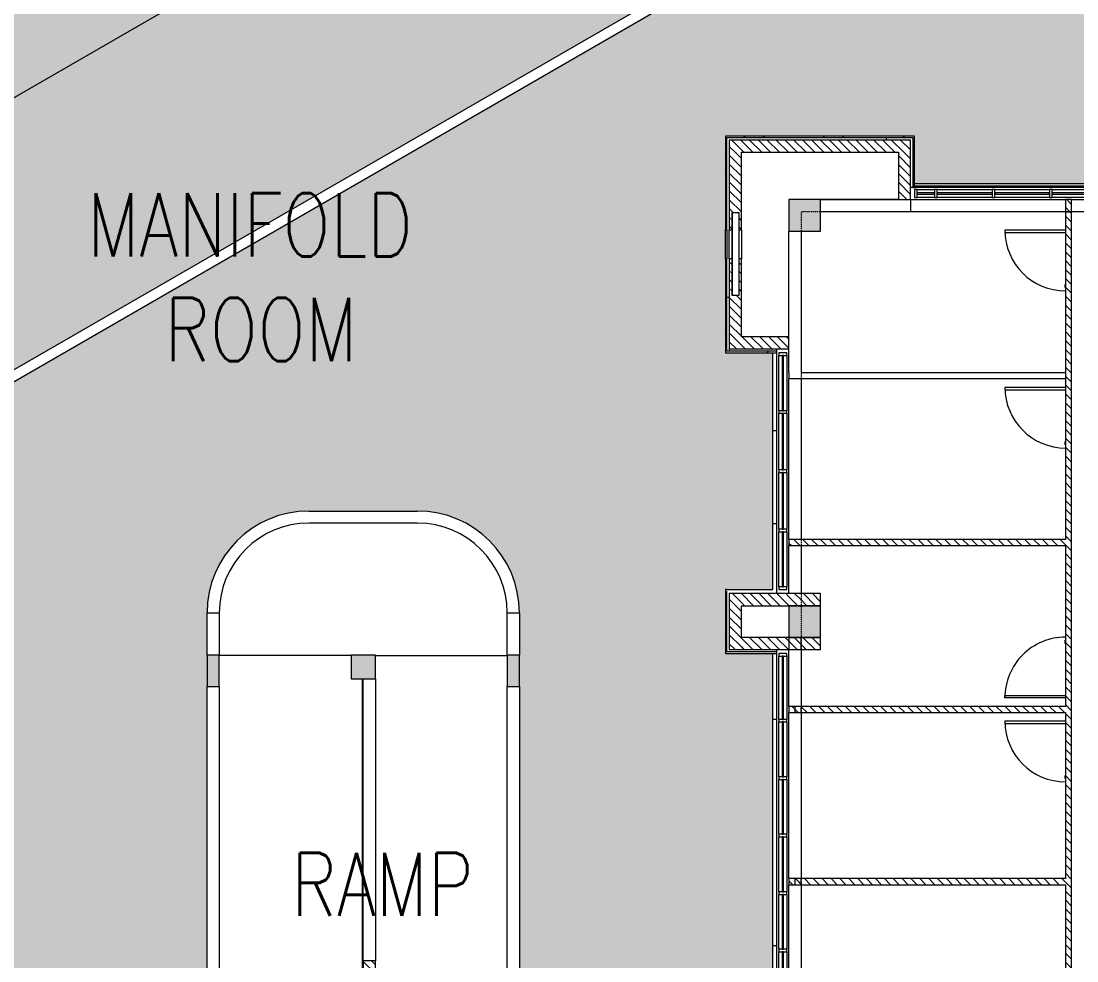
# Model space of a CAD drawing. Header units: millimetres. Extents: x -106145 to 154907, y -84585 to 152038.
# Drawn here: x 10833 to 30849, y 75300 to 93120 of the extents above; entities that cross this region are included whole.
import ezdxf

# ---------------------------------------------------------------- set-up
doc = ezdxf.new("R2010")
doc.units = ezdxf.units.MM
doc.linetypes.add('Cut Out Line _2_', pattern=[2, 1, -1])
for name, color, linetype, lineweight in [('A-ANNO-DIMS', 211, 'Continuous', 9), ('A-ANNO-DIMS-300', 211, 'Continuous', 9), ('A-DETL', 90, 'Continuous', 5), ('A-DETL-MBND', 5, 'Continuous', 5), ('A-DOOR', 31, 'Continuous', 5), ('A-FLOR', 192, 'Continuous', 5), ('A-FLOR-LEVL', 51, 'Continuous', 5), ('A-FLOR-PATT', 8, 'Continuous', 5), ('A-GLAZ', 151, 'Continuous', 5), ('A-GLAZ-CURT', 52, 'Continuous', 5), ('A-GLAZ-CWMG', 51, 'Continuous', 5), ('A-WALL', 113, 'Continuous', 5), ('A-WALL-PATT', 111, 'Continuous', 5), ('G-ANNO-TEXT', 231, 'Continuous', 9), ('S-COLS', 52, 'Continuous', 5)]:
    doc.layers.add(name, color=color, linetype=linetype, lineweight=lineweight)
doc.styles.add('RomanS', font='romans__.ttf', dxfattribs={"width": 0.8, "height": 1200})
doc.styles.add('RomanS_B', font='', dxfattribs={"width": 0.8, "height": 1200})
doc.styles.get('RomanS_B').set_extended_font_data('RomanS', bold=True)
doc.dimstyles.new('Diagonal_-_4_mm_RomanS', dxfattribs={"dimscale": 304.8, "dimtxt": 1219.023462, "dimasz": 1.476378, "dimexe": 0.984252, "dimexo": 0.0625, "dimgap": 0.19685, "dimtad": 1, "dimdec": 0, "dimzin": 0, "dimdsep": 46, "dimtxsty": 'RomanS', "dimblk1": 'OBLIQUE', "dimblk2": 'OBLIQUE', "dimsah": 1, "dimcen": 0.09, "dimdle": 2.362205, "dimazin": 0, "dimtfac": 1, "dimtdec": 4, "dimtix": 1, "dimtmove": 0, "dimatfit": 3, "dimfxl": 2.362205, "dimfxlon": 1, "dimtvp": 1, "dimtolj": 1, "dimtzin": 0, "dimarcsym": 2})
pattern_1 = [(315, (0, 0), (84.18955, 84.18955), [])]
pattern_2 = [(45, (0, 0), (-754.342, 754.342), []), (45, (0, 1143), (-754.342, 754.342), [])]

# ---------------------------------------------------------------- blocks, each defined once
blk = doc.blocks.new('M_Concrete-Rectangular-Column - 450 x 460-3803969-Site Plan')
at = {"layer": 'S-COLS'}
blk.add_hatch(color=256, dxfattribs=at).paths.add_polyline_path([(-225, 230), (-225, -230), (225, -230), (225, 230)], flags=0)
at = {"layer": 'S-COLS', "color": 253}
for p, q in [((225, 230), (-225, 230)), ((-225, 230), (-225, -230)), ((225, -230), (225, 230)), ((-225, -230), (225, -230))]:
    blk.add_line(p, q, dxfattribs=at)
blk = doc.blocks.new('M_Concrete-Rectangular-Column - 230 x 600-3803971-Site Plan')
at = {"layer": 'S-COLS'}
blk.add_hatch(color=256, dxfattribs=at).paths.add_polyline_path([(-115, -300), (115, -300), (115, 300), (-115, 300)], flags=0)
at = {"layer": 'S-COLS', "color": 253}
for p, q in [((115, 300), (-115, 300)), ((-115, 300), (-115, -300)), ((115, -300), (115, 300)), ((-115, -300), (115, -300))]:
    blk.add_line(p, q, dxfattribs=at)
blk = doc.blocks.new('M_Door-Passage-Small Slit Vision Panel_Type B - 1_25_Type B-13938695-Site Plan')
at = {"layer": 'A-DOOR', "color": 121, "lineweight": 9}
for p, q in [((575, 1213.85), (530, 1213.85)), ((530, 1213.85), (530, 63.85)), ((575, 63.85), (575, 1213.85))]:
    blk.add_line(p, q, dxfattribs=at)
at = {"layer": 'A-DOOR', "color": 41}
for p, q in [((-514.125, 71.85), (-514.125, 63.85)), ((-514.125, 71.85), (-454.125, 71.85)), ((-454.125, 63.85), (-454.125, 71.85))]:
    blk.add_line(p, q, dxfattribs=at)
blk.add_arc((575, 63.85), 1150, 90, 180, dxfattribs=at)
blk = doc.blocks.new('M_Door-Passage-Small Slit Vision Panel_Type B - 1_25_Type B-13938696-Site Plan')
at = {"layer": 'A-DOOR', "color": 41}
for p, q in [((-514.125, -63.85), (-514.125, -71.85)), ((-454.125, -71.85), (-514.125, -71.85)), ((-454.125, -71.85), (-454.125, -63.85))]:
    blk.add_line(p, q, dxfattribs=at)
at = {"layer": 'A-DOOR', "color": 121, "lineweight": 9}
for p, q in [((530, -1213.85), (530, -63.85)), ((575, -63.85), (575, -1213.85)), ((575, -1213.85), (530, -1213.85))]:
    blk.add_line(p, q, dxfattribs=at)
at = {"layer": 'A-DOOR', "color": 41}
blk.add_arc((575, -63.85), 1150, 180, 270, dxfattribs=at)
blk = doc.blocks.new('Rectangular Mullion - 50 x 150mm-10192813-Site Plan')
at = {"layer": 'A-GLAZ-CWMG', "color": 53, "lineweight": 18}
for p, q in [((0, 75), (-50, 75)), ((-50, 75), (-50, -75)), ((0, -75), (0, 75)), ((-50, -75), (0, -75))]:
    blk.add_line(p, q, dxfattribs=at)
blk = doc.blocks.new('Louver_window_family_object_4856 - Louver_window_550 _ 9925-11737570-Site Plan')
at = {"layer": 'A-GLAZ'}
for p, q in [((-605, -60), (-605, 63)), ((-605, 63), (970, 63)), ((970, 63), (970, -60)), ((-605, -63), (-605, -60)), ((-605, -60), (970, -60)), ((970, -63), (-605, -63)), ((970, -60), (970, -63))]:
    blk.add_line(p, q, dxfattribs=at)
blk = doc.blocks.new('System Panel - Glazed-11487320-Site Plan')
at = {"layer": 'A-GLAZ-CURT', "color": 133, "lineweight": 9}
for p, q in [((166, 13), (-166, 13)), ((-166, 13), (-166, -13)), ((166, -13), (166, 13)), ((-166, -13), (166, -13))]:
    blk.add_line(p, q, dxfattribs=at)
blk = doc.blocks.new('System Panel - Glazed-10195712-Site Plan')
at = {"layer": 'A-GLAZ-CURT', "color": 133, "lineweight": 9}
for p, q in [((520, 12.5), (-520, 12.5)), ((-520, 12.5), (-520, -12.5)), ((520, -12.5), (520, 12.5)), ((-520, -12.5), (520, -12.5))]:
    blk.add_line(p, q, dxfattribs=at)
blk = doc.blocks.new('Rectangular Mullion - 50 x 150mm-11479001-Site Plan')
at = {"layer": 'A-GLAZ-CWMG', "color": 253}
for p, q in [((27819, 89925), (28151, 89925)), ((28151, 89775), (27819, 89775))]:
    blk.add_line(p, q, dxfattribs=at)
blk = doc.blocks.new('Rectangular Mullion - 50 x 150mm-10195707-Site Plan')
at = {"layer": 'A-GLAZ-CWMG', "color": 253}
for p, q in [((25199, 55940), (25199, 56980)), ((25349, 56980), (25349, 55940))]:
    blk.add_line(p, q, dxfattribs=at)
blk = doc.blocks.new('Rectangular Mullion - 50 x 150mm-V53-Site Plan')
at = {"layer": 'A-GLAZ-CWMG', "color": 53, "lineweight": 18}
for p, q in [((-25, 75), (25, 75)), ((-25, -75), (-25, 75)), ((25, 75), (25, -75)), ((25, -75), (-25, -75))]:
    blk.add_line(p, q, dxfattribs=at)
blk = doc.blocks.new('System Panel - Glazed-11688840-Site Plan')
at = {"layer": 'A-GLAZ-CURT', "color": 133, "lineweight": 9}
for p, q in [((600, 13), (-600, 13)), ((-600, 13), (-600, -13)), ((600, -13), (600, 13)), ((-600, -13), (600, -13))]:
    blk.add_line(p, q, dxfattribs=at)
blk = doc.blocks.new('Rectangular Mullion - 50 x 150mm-V83-Site Plan')
at = {"layer": 'A-GLAZ-CWMG', "color": 253}
for p, q in [((25199, 79880), (25199, 81080)), ((25349, 81080), (25349, 79880))]:
    blk.add_line(p, q, dxfattribs=at)
blk = doc.blocks.new('System Panel - Glazed-11688913-Site Plan')
at = {"layer": 'A-GLAZ-CURT', "color": 133, "lineweight": 9}
for p, q in [((524, 13), (-524, 13)), ((-524, 13), (-524, -13)), ((524, -13), (524, 13)), ((-524, -13), (524, -13))]:
    blk.add_line(p, q, dxfattribs=at)
blk = doc.blocks.new('System Panel - Glazed-11688914-Site Plan')
at = {"layer": 'A-GLAZ-CURT', "color": 133, "lineweight": 9}
for p, q in [((536, 13), (-536, 13)), ((-536, 13), (-536, -13)), ((536, -13), (536, 13)), ((-536, -13), (536, -13))]:
    blk.add_line(p, q, dxfattribs=at)
blk = doc.blocks.new('Rectangular Mullion - 50 x 150mm-V52-Site Plan')
at = {"layer": 'A-GLAZ-CWMG', "color": 53, "lineweight": 18}
for p, q in [((-50, 75), (0, 75)), ((-50, -75), (-50, 75)), ((0, 75), (0, -75)), ((0, -75), (-50, -75))]:
    blk.add_line(p, q, dxfattribs=at)
blk = doc.blocks.new('Rectangular Mullion - 50 x 150mm-11688882-Site Plan')
at = {"layer": 'A-GLAZ-CWMG', "color": 253}
for p, q in [((25199, 85733), (25199, 86780)), ((25349, 86780), (25349, 85733))]:
    blk.add_line(p, q, dxfattribs=at)
blk = doc.blocks.new('Rectangular Mullion - 50 x 150mm-11688885-Site Plan')
at = {"layer": 'A-GLAZ-CWMG', "color": 253}
for p, q in [((25199, 84610), (25199, 85683)), ((25349, 85683), (25349, 84610))]:
    blk.add_line(p, q, dxfattribs=at)
blk = doc.blocks.new('MM-HOSPITAL A _ B BLOCK-2022_11_05_CENTRAL_rvt-1-Site Plan')
at = {"layer": 'A-WALL-PATT'}
h = blk.add_hatch(dxfattribs=at)
h.set_pattern_fill('FP_20', color=41, style=0, pattern_type=2)
h.set_pattern_definition(pattern_2)
h.paths.add_polyline_path([(27769, 90910), (27769, 90940), (24184, 90940), (24184, 90910), (27739, 90910)], flags=0)
h = blk.add_hatch(dxfattribs=at)
h.set_pattern_fill('FP_20', color=41, style=0, pattern_type=2)
h.set_pattern_definition(pattern_2)
h.paths.add_polyline_path([(24214, 86830), (24214, 88610), (24184, 88610), (24184, 86830)], flags=0)
h.paths.add_polyline_path([(24184, 89160), (24214, 89160), (24214, 90910), (24184, 90910), (24184, 89346)], flags=0)
h = blk.add_hatch(dxfattribs=at)
h.set_pattern_fill('FP_20', color=41, style=0, pattern_type=2)
h.set_pattern_definition(pattern_2)
h.paths.add_polyline_path([(27769, 89965), (27769, 90910), (27739, 90910), (27739, 89965)], flags=0)
h = blk.add_hatch(dxfattribs=at)
h.set_pattern_fill('FP_19', color=90, style=0, pattern_type=2)
h.set_pattern_definition(pattern_1)
h.paths.add_polyline_path([(27464, 90635), (27694, 90635), (27694, 90865), (24259, 90865), (24259, 90635), (26062, 90635)], flags=0)
h = blk.add_hatch(dxfattribs=at)
h.set_pattern_fill('FP_19', color=90, style=0, pattern_type=2)
h.set_pattern_definition(pattern_1)
h.paths.add_polyline_path([(24489, 87135), (24487, 88610), (24437, 88610), (24437, 87915), (24311, 87915), (24311, 88610), (24259, 88610), (24259, 87135)], flags=0)
h.paths.add_polyline_path([(24290, 89160), (24311, 89160), (24314, 89490), (24437, 89490), (24437, 89160), (24489, 89160), (24489, 90635), (24259, 90635), (24259, 89160)], flags=0)
h = blk.add_hatch(dxfattribs=at)
h.set_pattern_fill('FP_19', color=90, style=0, pattern_type=2)
h.set_pattern_definition(pattern_1)
h.paths.add_polyline_path([(27694, 89735), (27694, 90635), (27464, 90635), (27464, 89735)], flags=0)
h = blk.add_hatch(dxfattribs=at)
h.set_pattern_fill('FP_19', color=90, style=0, pattern_type=2)
h.set_pattern_definition(pattern_1)
h.paths.add_polyline_path([(30749, 89505), (30749, 89735), (30634, 89735), (30634, 89505)], flags=0)
h = blk.add_hatch(dxfattribs=at)
h.set_pattern_fill('FP_19', color=90, style=0, pattern_type=2)
h.set_pattern_definition(pattern_1)
h.paths.add_polyline_path([(30634, 76745), (30749, 76745), (30749, 89505), (30634, 89505), (30634, 76860)], flags=0)
h = blk.add_hatch(dxfattribs=at)
h.set_pattern_fill('FP_19', color=90, style=0, pattern_type=2)
h.set_pattern_definition(pattern_1)
h.paths.add_polyline_path([(25012, 86905), (25389, 86905), (25389, 87135), (24259, 87135), (24259, 86905)], flags=0)
h = blk.add_hatch(dxfattribs=at)
h.set_pattern_fill('FP_20', color=41, style=0, pattern_type=2)
h.set_pattern_definition(pattern_2)
h.paths.add_polyline_path([(24214, 86830), (25159, 86830), (25159, 86860), (24214, 86860)], flags=0)
h = blk.add_hatch(dxfattribs=at)
h.set_pattern_fill('FP_19', color=90, style=0, pattern_type=2)
h.set_pattern_definition(pattern_1)
h.paths.add_polyline_path([(25389, 83175), (25619, 83175), (25619, 83290), (25389, 83290)], flags=0)
h = blk.add_hatch(dxfattribs=at)
h.set_pattern_fill('FP_19', color=90, style=0, pattern_type=2)
h.set_pattern_definition(pattern_1)
h.paths.add_polyline_path([(30634, 83175), (30634, 83290), (25619, 83290), (25619, 83175), (28162, 83175)], flags=0)
h = blk.add_hatch(dxfattribs=at)
h.set_pattern_fill('FP_20', color=41, style=0, pattern_type=2)
h.set_pattern_definition(pattern_2)
h.paths.add_polyline_path([(24184, 81130), (24214, 81130), (24214, 82340), (24184, 82340), (24184, 81970)], flags=0)
h = blk.add_hatch(dxfattribs=at)
h.set_pattern_fill('FP_19', color=90, style=0, pattern_type=2)
h.set_pattern_definition(pattern_1)
h.paths.add_polyline_path([(24259, 81205), (24489, 81205), (24489, 82265), (24259, 82265), (24259, 81970)], flags=0)
h = blk.add_hatch(dxfattribs=at)
h.set_pattern_fill('FP_19', color=90, style=0, pattern_type=2)
h.set_pattern_definition(pattern_1)
h.paths.add_polyline_path([(24489, 82035), (25389, 82035), (25389, 82265), (24489, 82265)], flags=0)
h = blk.add_hatch(dxfattribs=at)
h.set_pattern_fill('FP_19', color=90, style=0, pattern_type=2)
h.set_pattern_definition(pattern_1)
h.paths.add_polyline_path([(25389, 82035), (25619, 82035), (25619, 82265), (25389, 82265)], flags=0)
h = blk.add_hatch(dxfattribs=at)
h.set_pattern_fill('FP_19', color=90, style=0, pattern_type=2)
h.set_pattern_definition(pattern_1)
h.paths.add_polyline_path([(25619, 82035), (25989, 82035), (25989, 82265), (25619, 82265)], flags=0)
h = blk.add_hatch(dxfattribs=at)
h.set_pattern_fill('FP_19', color=90, style=0, pattern_type=2)
h.set_pattern_definition(pattern_1)
h.paths.add_polyline_path([(25619, 81205), (25619, 81435), (24489, 81435), (24489, 81205)], flags=0)
h = blk.add_hatch(dxfattribs=at)
h.set_pattern_fill('FP_19', color=90, style=0, pattern_type=2)
h.set_pattern_definition(pattern_1)
h.paths.add_polyline_path([(25389, 81205), (25619, 81205), (25619, 81435), (25389, 81435)], flags=0)
h = blk.add_hatch(dxfattribs=at)
h.set_pattern_fill('FP_19', color=90, style=0, pattern_type=2)
h.set_pattern_definition(pattern_1)
h.paths.add_polyline_path([(25619, 81205), (25989, 81205), (25989, 81435), (25619, 81435), (25619, 81205)], flags=0)
h = blk.add_hatch(dxfattribs=at)
h.set_pattern_fill('FP_19', color=90, style=0, pattern_type=2)
h.set_pattern_definition(pattern_1)
h.paths.add_polyline_path([(25389, 80010), (25619, 80010), (25619, 80125), (25389, 80125)], flags=0)
h = blk.add_hatch(dxfattribs=at)
h.set_pattern_fill('FP_19', color=90, style=0, pattern_type=2)
h.set_pattern_definition(pattern_1)
h.paths.add_polyline_path([(30263, 80010), (30634, 80010), (30634, 80125), (25504, 80125), (25504, 80010), (28162, 80010)], flags=0)
h = blk.add_hatch(dxfattribs=at)
h.set_pattern_fill('FP_19', color=90, style=0, pattern_type=2)
h.set_pattern_definition(pattern_1)
h.paths.add_polyline_path([(25389, 76745), (25619, 76745), (25619, 76860), (25389, 76860)], flags=0)
h = blk.add_hatch(dxfattribs=at)
h.set_pattern_fill('FP_19', color=90, style=0, pattern_type=2)
h.set_pattern_definition(pattern_1)
h.paths.add_polyline_path([(25504, 76745), (30634, 76745), (30634, 76860), (25504, 76860)], flags=0)
h = blk.add_hatch(dxfattribs=at)
h.set_pattern_fill('FP_19', color=90, style=0, pattern_type=2)
h.set_pattern_definition(pattern_1)
h.paths.add_polyline_path([(30634, 73695), (30749, 73695), (30749, 76745), (30634, 76745), (30634, 74595)], flags=0)
h = blk.add_hatch(dxfattribs=at)
h.set_pattern_fill('FP_19', color=90, style=0, pattern_type=2)
h.set_pattern_definition(pattern_1)
h.paths.add_polyline_path([(17319, 59757), (17549, 59757), (17549, 75300), (17319, 75300), (17319, 63531)], flags=0)
at = {"layer": 'S-COLS'}
for points in [[(25619, 89135), (25619, 89505), (25989, 89505), (25989, 89735), (25389, 89735), (25389, 89135)], [(25619, 89135), (25989, 89135), (25989, 89505), (25619, 89505), (25619, 89346)], [(25389, 81435), (25619, 81435), (25619, 82035), (25389, 82035), (25389, 81970)], [(25989, 81435), (25989, 82035), (25619, 82035), (25619, 81435)]]:
    blk.add_hatch(color=256, dxfattribs=at).paths.add_polyline_path(points, flags=0)
at = {"layer": 'A-DETL-MBND', "color": 253}
for p, q in [((27239, 90865), (27239, 90910)), ((24214, 87885), (24259, 87885)), ((24259, 86905), (24259, 86860)), ((25084, 85355), (25159, 85355)), ((25159, 83585), (25084, 83585)), ((25084, 79885), (25159, 79885)), ((25159, 75585), (25084, 75585))]:
    blk.add_line(p, q, dxfattribs=at)
at = {"layer": 'A-FLOR', "color": 253}
for p, q in [((27739, 89965), (27694, 89965)), ((32944, 89965), (27769, 89965)), ((27464, 89735), (25989, 89735))]:
    blk.add_line(p, q, dxfattribs=at)
at = {"layer": 'A-FLOR-LEVL', "color": 253}
for p, q in [((17089, 81090), (14589, 81090)), ((17549, 81090), (20049, 81090)), ((17304, 73960), (17304, 80650))]:
    blk.add_line(p, q, dxfattribs=at)
at = {"layer": 'A-WALL', "color": 53, "lineweight": 18}
for p, q in [((27769, 90940), (24184, 90940)), ((24184, 90940), (24184, 90910)), ((24184, 90910), (24184, 89160)), ((24214, 90910), (27739, 90910)), ((24214, 89160), (24214, 90910)), ((27739, 90910), (27739, 89965)), ((27769, 90910), (27769, 90940)), ((27769, 89965), (27769, 90910)), ((27694, 90865), (24259, 90865)), ((24259, 90865), (24259, 90635)), ((27694, 90635), (27694, 90865)), ((24259, 90635), (24259, 89160)), ((24489, 89160), (24489, 90635)), ((24489, 90635), (27464, 90635)), ((27464, 90635), (27464, 89735)), ((27694, 89735), (27694, 90635)), ((27739, 89965), (27769, 89965)), ((27464, 89735), (27694, 89735)), ((30749, 89735), (30634, 89735)), ((30634, 89735), (30634, 89505)), ((30749, 89505), (30749, 89735)), ((24184, 89160), (24214, 89160)), ((24259, 89160), (24311, 89160)), ((24437, 89160), (24489, 89160)), ((24184, 88610), (24184, 86830)), ((24214, 88610), (24184, 88610)), ((24214, 86860), (24214, 88610)), ((24311, 88610), (24259, 88610)), ((24259, 88610), (24259, 87135)), ((24489, 88610), (24437, 88610)), ((24489, 87135), (24489, 88610)), ((24259, 87135), (24259, 86905)), ((25389, 87135), (24489, 87135)), ((25389, 86905), (25389, 87135)), ((24259, 86905), (25389, 86905)), ((24184, 86830), (24214, 86830)), ((25159, 86860), (24214, 86860)), ((24214, 86830), (25159, 86830)), ((25159, 86830), (25159, 86860)), ((25619, 83290), (25389, 83290)), ((25389, 83290), (25389, 83175)), ((25389, 83175), (25619, 83175)), ((24184, 82340), (24184, 81130)), ((24214, 82340), (24184, 82340)), ((24214, 81160), (24214, 82310)), ((24259, 82265), (24259, 81205)), ((24489, 82265), (24259, 82265)), ((25389, 82265), (24489, 82265)), ((25619, 82265), (25389, 82265)), ((24489, 82035), (25389, 82035)), ((24489, 81435), (24489, 82035)), ((25389, 82035), (25619, 82035)), ((25619, 81435), (24489, 81435)), ((25619, 81435), (25389, 81435)), ((25389, 81435), (25389, 81205)), ((24184, 81130), (24214, 81130)), ((25159, 81160), (24214, 81160)), ((24214, 81130), (25159, 81130)), ((24259, 81205), (24489, 81205)), ((24489, 81205), (25619, 81205)), ((25159, 81130), (25159, 81160)), ((25389, 81205), (25619, 81205)), ((25619, 80125), (25389, 80125)), ((25389, 80125), (25389, 80010)), ((25619, 80125), (25504, 80125)), ((25504, 80125), (25504, 80010)), ((25389, 80010), (25619, 80010)), ((25504, 80010), (25619, 80010)), ((25619, 76860), (25389, 76860)), ((25389, 76860), (25389, 76745)), ((25619, 76860), (25504, 76860)), ((25504, 76860), (25504, 76745)), ((25389, 76745), (25619, 76745)), ((25504, 76745), (25619, 76745)), ((17319, 75300), (17319, 59757)), ((17549, 75300), (17319, 75300)), ((17549, 59757), (17549, 75300))]:
    blk.add_line(p, q, dxfattribs=at)
at = {"layer": 'A-WALL', "color": 253}
for p, q in [((27769, 89999), (32944, 89999)), ((32944, 89969), (27769, 89969)), ((25989, 89735), (27464, 89735)), ((27694, 89735), (27694, 89505)), ((27694, 89735), (30634, 89735)), ((30749, 89735), (33019, 89735)), ((24184, 88610), (24184, 89160)), ((24214, 89160), (24214, 88610)), ((24259, 88610), (24259, 89160)), ((24489, 89160), (24489, 88610)), ((25389, 87135), (25389, 89135)), ((25389, 89135), (25619, 89135)), ((25159, 86860), (25159, 86905)), ((25389, 86455), (25389, 86905)), ((25159, 82265), (25159, 86830)), ((25389, 86455), (25389, 86340)), ((25619, 86340), (25389, 86340)), ((25389, 83290), (25389, 86340)), ((16289, 83830), (18349, 83830)), ((18349, 83600), (16289, 83600)), ((25389, 82265), (25389, 83175)), ((14359, 81900), (14589, 81900)), ((14359, 81100), (14359, 81900)), ((14589, 81900), (14589, 81100)), ((20049, 81900), (20279, 81900)), ((20049, 81100), (20049, 81900)), ((20279, 81900), (20279, 81100)), ((25159, 81160), (25159, 81205)), ((25159, 72040), (25159, 81130)), ((25389, 80125), (25389, 81205)), ((14359, 74035), (14359, 80500)), ((14589, 80500), (14589, 74035)), ((17319, 75300), (17319, 80650)), ((17549, 80650), (17549, 75300)), ((20049, 74931), (20049, 80500)), ((20279, 80500), (20279, 74931)), ((25389, 76860), (25389, 80010)), ((25389, 74035), (25389, 76745))]:
    blk.add_line(p, q, dxfattribs=at)
at = {"layer": 'A-WALL', "color": 41}
for p, q in [((27694, 89505), (25989, 89505)), ((30634, 89505), (27694, 89505)), ((33019, 89505), (30749, 89505)), ((25619, 89135), (25619, 86455)), ((25619, 86455), (30634, 86455)), ((30634, 86340), (25619, 86340)), ((25619, 86340), (25619, 83290)), ((25619, 83175), (25619, 82265)), ((25619, 81205), (25619, 80125)), ((25619, 80010), (25619, 76860)), ((25619, 76745), (25619, 74035))]:
    blk.add_line(p, q, dxfattribs=at)
at = {"layer": 'A-WALL', "color": 61, "lineweight": 18}
for p, q in [((30634, 89505), (30634, 83290)), ((30749, 89505), (30634, 89505)), ((30634, 89505), (30749, 89505)), ((30749, 76745), (30749, 89505)), ((30634, 83290), (25619, 83290)), ((25619, 83175), (30634, 83175)), ((30634, 83175), (30634, 80125)), ((25989, 82265), (25619, 82265)), ((25989, 82035), (25989, 82265)), ((25619, 82035), (25989, 82035)), ((25619, 81205), (25619, 81435)), ((25989, 81435), (25619, 81435)), ((25989, 81205), (25989, 81435)), ((25619, 81205), (25989, 81205)), ((30634, 80125), (25619, 80125)), ((25619, 80010), (25619, 80125)), ((25619, 80010), (30634, 80010)), ((30634, 80010), (30634, 76860)), ((30634, 76860), (25619, 76860)), ((25619, 76745), (25619, 76860)), ((25619, 76745), (30634, 76745)), ((30634, 76745), (30634, 73695)), ((30749, 73695), (30749, 76745))]:
    blk.add_line(p, q, dxfattribs=at)
at = {"layer": 'A-WALL', "color": 253}
for centre, radius, start, end in [((16289, 81900), 1930, 90, 180), ((18349, 81900), 1930, 360, 90), ((16289, 81900), 1700, 90, 180), ((18349, 81900), 1700, 360, 90)]:
    blk.add_arc(centre, radius, start, end, dxfattribs=at)
at = {"layer": 'S-COLS', "color": 253}
for p, q in [((25989, 89735), (25389, 89735)), ((25389, 89735), (25389, 89135)), ((25989, 89505), (25989, 89735)), ((25389, 89135), (25619, 89135)), ((25619, 82035), (25389, 82035)), ((25389, 82035), (25389, 81435)), ((25389, 81435), (25619, 81435))]:
    blk.add_line(p, q, dxfattribs=at)
at = {"layer": 'S-COLS', "color": 41}
for p, q in [((25989, 89135), (25989, 89505)), ((25619, 89135), (25989, 89135)), ((25989, 82035), (25619, 82035)), ((25989, 81435), (25989, 82035)), ((25619, 81435), (25989, 81435))]:
    blk.add_line(p, q, dxfattribs=at)
at = {"color": 253, "lineweight": 5}
for name, p, rotation in [('Rectangular Mullion - 50 x 150mm-10192813-Site Plan', (27769, 89850), 180), ('Rectangular Mullion - 50 x 150mm-10195707-Site Plan', (85181, 64576), 90), ('Rectangular Mullion - 50 x 150mm-10195707-Site Plan', (86271, 64576), 89.99999999999909), ('Rectangular Mullion - 50 x 150mm-10195707-Site Plan', (87361, 64576), 90), ('Louver_window_family_object_4856 - Louver_window_550 _ 9925-11737570-Site Plan', (24374, 88885), 270), ('M_Door-Passage-Small Slit Vision Panel_Type B - 1_25_Type B-13938695-Site Plan', (30698, 88580), 89.99999999999955), ('Rectangular Mullion - 50 x 150mm-10192813-Site Plan', (25274, 86830), 89.9999999999999), ('System Panel - Glazed-11688913-Site Plan', (25274, 86256), 269.9999999999999), ('M_Door-Passage-Small Slit Vision Panel_Type B - 1_25_Type B-13938695-Site Plan', (30698, 85600), 89.99999999999955), ('System Panel - Glazed-11688914-Site Plan', (25274, 85146), 269.9999999999999), ('System Panel - Glazed-11688914-Site Plan', (25274, 84024), 269.9999999999999), ('System Panel - Glazed-11688913-Site Plan', (25274, 82914), 269.9999999999999), ('M_Door-Passage-Small Slit Vision Panel_Type B - 1_25_Type B-13938696-Site Plan', (30698, 80865), 269.9999999999995), ('M_Concrete-Rectangular-Column - 450 x 460-3803969-Site Plan', (17319, 80875), 90.00000482565882), ('Rectangular Mullion - 50 x 150mm-10192813-Site Plan', (25274, 81130), 89.99999999999993), ('System Panel - Glazed-11688840-Site Plan', (25274, 80480), 269.9999999999999), ('System Panel - Glazed-10195712-Site Plan', (25274, 79310), 269.9999999999999), ('M_Door-Passage-Small Slit Vision Panel_Type B - 1_25_Type B-13938695-Site Plan', (30698, 79270), 89.99999999999955), ('System Panel - Glazed-10195712-Site Plan', (25274, 78220), 269.9999999999999), ('System Panel - Glazed-10195712-Site Plan', (25274, 77130), 269.9999999999999), ('System Panel - Glazed-10195712-Site Plan', (25274, 76040), 269.9999999999999), ('System Panel - Glazed-10195712-Site Plan', (25274, 74950), 269.9999999999999)]:
    blk.add_blockref(name, p, dxfattribs=dict(at, rotation=rotation))
for name, p in [('Rectangular Mullion - 50 x 150mm-11479001-Site Plan', (0, 0)), ('System Panel - Glazed-11487320-Site Plan', (27985, 89850)), ('System Panel - Glazed-10195712-Site Plan', (28721, 89850)), ('System Panel - Glazed-10195712-Site Plan', (29811, 89850)), ('System Panel - Glazed-10195712-Site Plan', (30901, 89850)), ('Rectangular Mullion - 50 x 150mm-11688882-Site Plan', (0, 0)), ('Rectangular Mullion - 50 x 150mm-11688885-Site Plan', (0, 0)), ('Rectangular Mullion - 50 x 150mm-11688885-Site Plan', (0, -1122)), ('Rectangular Mullion - 50 x 150mm-11688882-Site Plan', (0, -3342)), ('M_Concrete-Rectangular-Column - 230 x 600-3803971-Site Plan', (14474, 80800)), ('M_Concrete-Rectangular-Column - 230 x 600-3803971-Site Plan', (20164, 80800)), ('Rectangular Mullion - 50 x 150mm-V83-Site Plan', (0, 0)), ('Rectangular Mullion - 50 x 150mm-10195707-Site Plan', (0, 22850)), ('Rectangular Mullion - 50 x 150mm-10195707-Site Plan', (0, 21760)), ('Rectangular Mullion - 50 x 150mm-10195707-Site Plan', (0, 20670)), ('Rectangular Mullion - 50 x 150mm-10195707-Site Plan', (0, 19580)), ('Rectangular Mullion - 50 x 150mm-10195707-Site Plan', (0, 18490))]:
    blk.add_blockref(name, p, dxfattribs=at)
at = {"color": 253, "lineweight": 5, "extrusion": (0, 0, -1)}
for name, p, rotation in [('Rectangular Mullion - 50 x 150mm-V53-Site Plan', (-28176, 89850), 180), ('Rectangular Mullion - 50 x 150mm-V53-Site Plan', (-29266, 89850), 180), ('Rectangular Mullion - 50 x 150mm-V53-Site Plan', (-30356, 89850), 180), ('Rectangular Mullion - 50 x 150mm-V53-Site Plan', (-25274, 85708), 270.0000000000001), ('Rectangular Mullion - 50 x 150mm-V53-Site Plan', (-25274, 84585), 270.0000000000001), ('Rectangular Mullion - 50 x 150mm-V53-Site Plan', (-25274, 83463), 270.0000000000001), ('Rectangular Mullion - 50 x 150mm-V52-Site Plan', (-25274, 82340), 270.0000000000001), ('Rectangular Mullion - 50 x 150mm-V53-Site Plan', (-25274, 79855), 270.0000000000001), ('Rectangular Mullion - 50 x 150mm-V53-Site Plan', (-25274, 78765), 270.0000000000001), ('Rectangular Mullion - 50 x 150mm-V53-Site Plan', (-25274, 77675), 270.0000000000001), ('Rectangular Mullion - 50 x 150mm-V53-Site Plan', (-25274, 76585), 270.0000000000001), ('Rectangular Mullion - 50 x 150mm-V53-Site Plan', (-25274, 75495), 270.0000000000001)]:
    blk.add_blockref(name, p, dxfattribs=dict(at, rotation=rotation))
blk = doc.blocks.new('DIMBLOCK33-Site Plan')
at = {"layer": 'A-ANNO-DIMS-300', "transparency": 16777216}
for p, q in [((-65455, 47706), (79278, 131267)), ((79014, 130283), (78504, 131167)), ((78654, 130907), (79014, 130283)), ((-64471, 47442), (-64981, 48325)), ((-64831, 48066), (-64471, 47442))]:
    blk.add_line(p, q, dxfattribs=at)
at = {"layer": 'A-ANNO-DIMS-300', "lineweight": 35, "transparency": 16777216}
for p, q in [((78654, 130907), (78737, 131214)), ((78654, 130907), (78572, 130600)), ((-64831, 48066), (-64749, 48373)), ((-64831, 48066), (-64914, 47758))]:
    blk.add_line(p, q, dxfattribs=at)
at = {"layer": 'A-ANNO-DIMS-300', "color": 0, "transparency": 16777216, "insert": (3725, 89578), "char_height": 1200, "width": 6511.94, "attachment_point": 1, "rotation": 30, "line_spacing_factor": 0.983083, "style": 'RomanS'}
blk.add_mtext('165683', dxfattribs=at)
blk = doc.blocks.new('_Oblique')
at = {"color": 0, "linetype": 'ByBlock', "lineweight": -2}
blk.add_line((-0.5, -0.5), (0.5, 0.5), dxfattribs=at)

msp = doc.modelspace()

# ---------------------------------------------------------------- block references
at = {"lineweight": 5}
msp.add_blockref('MM-HOSPITAL A _ B BLOCK-2022_11_05_CENTRAL_rvt-1-Site Plan', (0, 0), dxfattribs=at)

# ---------------------------------------------------------------- next in the draw order: hatches: boundary and pattern name
at = {"layer": 'A-FLOR-PATT', "true_color": 0xf7f7f8, "transparency": 33554607}
h = msp.add_hatch(color=7, dxfattribs=at)
h.paths.add_polyline_path([(-9644.75, -83979.49), (-5915.52, -83979.49), (-8167.5, -80078.94), (-8218.03, -79978.84), (-8257.04, -79873.7), (-8284.04, -79764.85), (-8298.67, -79653.67), (-8298.67, -79519.19), (-8290.3, -79429.9), (-8260.8, -79300.09), (-8229.91, -79208.31), (-8185.59, -79111.67), (-8115.24, -78999.37), (-8059.44, -78926.66), (-7981.64, -78845.89), (-7895.29, -78774.35), (-7801.47, -78712.92), (-7701.36, -78662.38), (-7596.23, -78623.37), (-7467.8, -78593.8), (-7368.41, -78581.59), (-7264.08, -78579.64), (-7152.43, -78590.11), (-7042.65, -78613.02), (-6936.13, -78648.07), (-6834.2, -78694.83), (-6729.89, -78759.04), (-6649.18, -78820.97), (-6568.42, -78898.77), (-6496.87, -78985.12), (-6435.44, -79078.94), (-3606.12, -83979.49), (4476.79, -83979.49), (1136.82, -78194.49), (1007.46, -77958.35), (888.82, -77716.64), (781.15, -77469.85), (684.66, -77218.47), (599.54, -76963.02), (525.97, -76704.01), (464.09, -76441.96), (414.03, -76177.4), (375.89, -75910.86), (349.75, -75642.87), (335.66, -75373.99), (333.65, -75104.74), (349.42, -74766.41), (365.84, -74567.32), (399.99, -74300.24), (446.08, -74034.96), (504.03, -73772.01), (573.72, -73511.93), (655.01, -73255.24), (747.73, -73002.45), (857.21, -72742.4), (966.71, -72510.61), (1092.52, -72272.56), (1254.82, -72000.46), (1375.54, -71814.57), (1532.17, -71595.56), (1698.47, -71383.8), (1907.41, -71144.35), (2058.72, -70983.71), (2251.94, -70796.18), (2453.38, -70617.52), (2662.63, -70448.07), (2879.27, -70288.18), (3102.87, -70138.17), (3332.97, -69998.34), (5160.4, -68941.67), (2158.79, -63747.52), (2058.79, -63797.85), (1959.24, -63835.3), (1853.49, -63862.37), (1745.42, -63877.76), (1636.31, -63881.28), (1527.47, -63872.89), (1400.16, -63846.59), (1310.07, -63818.48), (1215.4, -63777.95), (1120.33, -63724.31), (1021.97, -63651.91), (950.47, -63587.66), (861.55, -63483.66), (814.25, -63417.45), (760.85, -63322.24), (718.14, -63221.78), (686.63, -63117.26), (666.71, -63009.93), (658.61, -62900.47), (666.71, -62762.2), (678.05, -62683.94), (705.39, -62578.25), (744.09, -62476.18), (793.68, -62378.93), (857.21, -62283.25), (923.05, -62203.46), (1001.29, -62127.34), (1094.64, -62055.7), (1160.74, -62014.15), (-1838.91, -56818.52), (-3667.03, -57873.99), (-3908.33, -58006.25), (-4155.26, -58127.68), (-4407.34, -58238.03), (-4664.07, -58337.09), (-4924.94, -58424.65), (-5189.44, -58500.56), (-5457.04, -58564.66), (-5727.23, -58616.81), (-5999.46, -58656.93), (-6273.21, -58684.93), (-6547.93, -58700.76), (-6823.08, -58704.37), (-7098.12, -58695.78), (-7372.51, -58674.99), (-7645.7, -58642.05), (-7917.17, -58597.01), (-8186.37, -58539.98), (-8452.77, -58471.06), (-8715.85, -58390.38), (-8975.09, -58298.11), (-9281.54, -58170.74), (-9480.03, -58079.54), (-9724.73, -57953.66), (-9963.6, -57817.06), (-10196.18, -57669.99), (-10410.47, -57521.13), (-10618.31, -57363.39), (-10819.33, -57197.05), (-11013.18, -57022.39), (-11199.5, -56839.74), (-11377.97, -56649.4), (-11548.28, -56451.73), (-11745.15, -56198.72), (-11863.2, -56035.77), (-12007.26, -55818.22), (-12142.04, -55594.81), (-44826.78, 1016.81), (-50715.76, -2383.19), (-31425.35, -35795.15), (-31374.82, -35895.26), (-31335.81, -36000.4), (-31308.81, -36109.24), (-31294.17, -36220.42), (-31292.08, -36332.54), (-31302.55, -36444.2), (-31332.05, -36574.01), (-31362.93, -36665.79), (-31407.26, -36762.42), (-31465.14, -36858.47), (-31533.41, -36947.44), (-31634.46, -37047.47), (-31698.89, -37100.62), (-31791.38, -37161.18), (-31891.49, -37211.72), (-31996.62, -37250.73), (-32125.05, -37280.3), (-32224.44, -37292.5), (-32351.13, -37292.36), (-32440.42, -37283.98), (-32550.2, -37261.08), (-32656.72, -37226.03), (-32758.65, -37179.27), (-32862.96, -37115.06), (-32943.67, -37053.13), (-33024.43, -36975.33), (-33095.98, -36888.97), (-33157.4, -36795.15), (-52447.81, -3383.19), (-58509.99, -6883.19), (-13998.42, -83979.49), (-13845.54, -83979.49)], flags=0)
h.paths.add_polyline_path([(1780.43, -63671.95), (1784.76, -63671.53), (1782.41, -63671.53)], flags=0)
h.paths.add_polyline_path([(1877.01, -63650.99), (1879.84, -63650.36), (1878.81, -63650.36)], flags=0)
h.paths.add_polyline_path([(1970.27, -63618.27), (1971.63, -63617.79), (1971.24, -63617.79)], flags=0)
h.paths.add_polyline_path([(-17341.81, -63252.64), (-17453.46, -63242.17), (-17563.23, -63219.26), (-17669.76, -63184.21), (-17771.68, -63137.45), (-17875.99, -63073.24), (-17956.7, -63011.31), (-18046.33, -62922.81), (-18109.01, -62847.16), (-18170.44, -62753.34), (-23044.36, -54311.46), (-23094.89, -54211.36), (-23133.9, -54106.22), (-23160.9, -53997.38), (-23175.53, -53886.19), (-23175.53, -53751.71), (-23167.16, -53662.42), (-23137.66, -53532.61), (-23106.78, -53440.83), (-23062.45, -53344.2), (-23004.57, -53248.14), (-22936.3, -53159.18), (-22858.5, -53078.41), (-22772.15, -53006.87), (-22678.33, -52945.44), (-22578.22, -52894.9), (-22473.09, -52855.89), (-22344.66, -52826.32), (-22245.27, -52814.11), (-22118.58, -52814.26), (-21999.27, -52828.9), (-21919.51, -52845.54), (-21812.99, -52880.59), (-21711.06, -52927.35), (-21606.75, -52991.56), (-21526.04, -53053.49), (-21445.28, -53131.29), (-21373.73, -53217.64), (-21312.31, -53311.46), (-16438.39, -61753.34), (-16385.91, -61858.67), (-16348.84, -61958.58), (-16321.85, -62067.42), (-16307.21, -62178.61), (-16305.11, -62290.73), (-16315.58, -62402.38), (-16345.08, -62532.19), (-16375.97, -62623.97), (-16420.3, -62720.6), (-16478.18, -62816.66), (-16546.44, -62905.62), (-16647.49, -63005.65), (-16710.59, -63057.93), (-16804.41, -63119.36), (-16904.52, -63169.9), (-17009.66, -63208.91), (-17138.08, -63238.48), (-17237.47, -63250.69), (-17337.91, -63252.56)], flags=0)
h.paths.add_polyline_path([(-12771.44, -50104.68), (-12823.29, -49818.28), (-12849.92, -49592.37), (-12864.29, -49365.36), (-12866.34, -49137.9), (-12856.08, -48910.67), (-12833.53, -48684.32), (-12785.52, -48396.72), (-12736.19, -48178.45), (-12675.41, -47963.44), (-12603.43, -47752.37), (-12520.57, -47545.89), (-12427.19, -47344.66), (-12323.71, -47149.31), (-12210.63, -46960.45), (-12088.5, -46778.69), (-11957.96, -46604.58), (-11818.5, -46437.36), (-11663.56, -46270.81), (-11499.84, -46112.9), (-11327.81, -45964.08), (-11147.98, -45824.8), (-10960.87, -45695.45), (-10694.95, -45534.81), (-9804.93, -45020.96), (-9699.81, -44966.99), (-9589.89, -44923.61), (-9476.24, -44891.26), (-9359.96, -44870.25), (-9238.65, -44860.83), (-9124.03, -44862.92), (-9006.67, -44876.68), (-8891.23, -44901.92), (-8778.83, -44938.39), (-8673.25, -44981.1), (-15190.82, -33695.98), (-15494.19, -33853.23), (-15634.81, -33919.59), (-15792.76, -33990.37), (-16098.81, -34109.44), (-16330.36, -34188.35), (-16565.07, -34258.14), (-16755.56, -34308.31), (-16859.96, -34127.48), (-17126.78, -34182.83), (-17395.83, -34226.01), (-17666.56, -34256.93), (-17938.42, -34275.52), (-18214.51, -34281.67), (-18483.27, -34275.6), (-18755.14, -34257.09), (-19075.94, -34218.24), (-19294.95, -34183.17), (-19561.78, -34127.9), (-19825.83, -34060.57), (-20146.72, -33960.01), (-20343.4, -33890.33), (-20595.85, -33787.76), (-20843.39, -33673.83), (-21085.5, -33548.79), (-21321.68, -33412.88), (-21551.45, -33266.38), (-21774.32, -33109.61), (-21989.86, -32942.87), (-22247.11, -32720.47), (-22399.97, -32578.14), (-22616.08, -32355.26), (-22769.85, -32183.53), (-23031.13, -32334.38), (-12784.46, -50082.12)], flags=0)
h.paths.add_polyline_path([(-63242.04, -2687.04), (-79264.23, 25064.21), (-79091.19, 24751.74), (-78929.42, 24433.3), (-78779.13, 24109.28), (-78640.51, 23780.1), (-78513.73, 23446.18), (-78398.95, 23107.95), (-78296.33, 22765.83), (-78205.99, 22420.27), (-78128.05, 22071.7), (-78062.61, 21720.57), (-78009.75, 21367.32), (-77969.54, 21012.42), (-77942.02, 20656.3), (-77927.25, 20299.43), (-77925.22, 19942.26), (-77935.96, 19585.24), (-77959.43, 19228.84), (-77995.62, 18873.5), (-78044.48, 18519.68), (-78105.94, 18167.83), (-78179.93, 17818.4), (-78266.34, 17471.83), (-78365.08, 17128.58), (-78476.02, 16789.06), (-78599.01, 16453.73), (-78733.89, 16123), (-78880.5, 15797.3), (-79038.65, 15477.04), (-79208.14, 15162.64), (-79388.74, 14854.49), (-79580.24, 14552.98), (-79782.38, 14258.51), (-79994.9, 13971.44), (-80217.55, 13692.15), (-80450.02, 13420.98), (-80692.03, 13158.29), (-80943.27, 12904.41), (-81203.41, 12659.66), (-81472.13, 12424.36), (-81749.08, 12198.81), (-82033.91, 11983.29), (-82326.25, 11778.08), (-82625.74, 11583.44), (-82931.98, 11399.63), (-83244.6, 11226.86), (-77686.44, 731.02), (-77387.78, 920.41), (-77082.72, 1099.34), (-76771.65, 1267.58), (-76454.93, 1424.94), (-76132.95, 1571.22), (-75806.09, 1706.26), (-75474.74, 1829.88), (-75139.31, 1941.94), (-74756.95, 2053.49), (-74457.8, 2130.85), (-74112.54, 2207.48), (-73764.84, 2272.09), (-73415.11, 2324.61), (-73063.76, 2364.97), (-72656.56, 2395.59), (-72357.93, 2409.05), (-72004.29, 2412.71), (-71650.74, 2404.11), (-71297.7, 2383.26), (-70945.6, 2350.19), (-70556.17, 2298.56), (-70245.88, 2247.53), (-69899.11, 2178.07), (-69554.96, 2096.63), (-69213.84, 2003.31), (-68876.16, 1898.22), (-68455.77, 1747.81), (-68212.73, 1653.25), (-67887.79, 1513.67), (-67567.88, 1362.9), (-67253.39, 1201.14), (-66944.7, 1028.57), (-66627.92, 836.08), (-66346.17, 651.85), (-66057.07, 448.16), (-65775.2, 234.57), (-65500.9, 11.34), (-65234.5, -221.27), (-64976.33, -462.98), (-64726.7, -713.48), (-64455.22, -1007.88), (-64254.22, -1239.7), (-64031.94, -1514.78), (-63819.34, -1797.39), (-63616.66, -2087.21), (-63424.15, -2383.88)], flags=0)
h.paths.add_polyline_path([(-61509.99, -1687.04), (-55447.81, 1812.96), (-60538.39, 10630.1), (-60588.92, 10730.21), (-60627.93, 10835.35), (-60654.93, 10944.19), (-60669.57, 11055.37), (-60669.57, 11189.85), (-60654.93, 11309.17), (-60631.69, 11408.96), (-60600.81, 11500.74), (-60556.48, 11597.37), (-60498.6, 11693.42), (-60430.33, 11782.39), (-60329.28, 11882.42), (-60266.18, 11934.7), (-60172.36, 11996.13), (-60054.2, 12053.36), (-59967.12, 12085.67), (-59838.69, 12115.25), (-59739.3, 12127.45), (-59634.97, 12129.4), (-59523.32, 12118.93), (-59413.54, 12096.03), (-59307.02, 12060.98), (-59205.09, 12014.22), (-59109.04, 11956.34), (-59020.07, 11888.07), (-58939.31, 11810.27), (-58867.76, 11723.92), (-58806.34, 11630.1), (-53715.76, 2812.96), (-47826.78, 6212.97), (-81116.37, 63872.24), (-87005.36, 60472.24), (-80632.19, 49433.6), (-80581.66, 49333.49), (-80542.65, 49228.35), (-80515.65, 49119.51), (-80501.02, 49008.33), (-80501.02, 48873.84), (-80510.52, 48779.12), (-80532.29, 48674.78), (-80567.35, 48568.25), (-80614.1, 48466.33), (-80671.98, 48370.28), (-80740.25, 48281.31), (-80818.05, 48200.54), (-80904.4, 48129), (-80998.22, 48067.57), (-81098.33, 48017.03), (-81203.46, 47978.02), (-81312.31, 47951.03), (-81423.49, 47936.39), (-81557.97, 47936.39), (-81647.26, 47944.76), (-81757.04, 47967.67), (-81863.56, 48002.72), (-81965.49, 48049.48), (-82061.54, 48107.36), (-82150.51, 48175.62), (-82231.27, 48253.42), (-82302.82, 48339.78), (-82364.24, 48433.6), (-88737.41, 59472.24), (-94799.58, 55972.24), (-62154.59, -570.55)], flags=0)
h.paths.add_polyline_path([(-64060.9, 38731.27), (-64167.59, 38928.65), (-64263.04, 39131.7), (-64346.97, 39339.79), (-64435.48, 39611.2), (-64489.7, 39816.56), (-64533.02, 40024.8), (-64565.27, 40235.27), (-64587.9, 40481.29), (-64596.06, 40660.21), (-64594, 40880.83), (-64579.32, 41104.72), (-64552.12, 41327.44), (-64512.47, 41548.28), (-64460.5, 41766.54), (-64396.37, 41981.56), (-64320.29, 42192.63), (-64232.49, 42399.11), (-64133.26, 42600.34), (-64022.89, 42795.69), (-63901.75, 42984.55), (-63734.73, 43209.96), (-63603.97, 43367.56), (-63464.25, 43519.43), (-63317.49, 43663.48), (-63130.1, 43826.04), (-62972.08, 43949.66), (-62787.88, 44077.78), (-62496.8, 44253.11), (-27335.85, 64553.28), (-27335.85, 64553.29), (57388.75, 113469.06), (54388.75, 118665.21), (21861.14, 99885.39), (21616.66, 99827.66), (21369.69, 99781.81), (21120.78, 99747.94), (20810.95, 99723.83), (20619.52, 99716.43), (20368.34, 99718.86), (20117.56, 99733.42), (19867.78, 99760.08), (19619.58, 99798.76), (19373.54, 99849.39), (19130.23, 99911.84), (18890.22, 99985.97), (18654.07, 100071.61), (18422.33, 100168.54), (18195.54, 100276.56), (17949.78, 100410.09), (17758.92, 100524.79), (17550.11, 100664.43), (17348.29, 100813.99), (17153.92, 100973.12), (16967.47, 101141.45), (16789.37, 101318.59), (16620.02, 101504.13), (16459.84, 101697.63), (16309.18, 101898.63), (16168.41, 102106.68), (16037.85, 102321.28), (8414.1, 115562.68), (3391.16, 112662.69), (12009.36, 97694.07), (12099.92, 97524.42), (12179.43, 97349.32), (12247.56, 97169.48), (12304.02, 96985.65), (12348.59, 96798.58), (12381.08, 96609.03), (12401.36, 96417.79), (12409.35, 96225.65), (12405.01, 96033.39), (12388.36, 95841.8), (12359.47, 95651.68), (12318.46, 95463.79), (12265.49, 95278.92), (12200.79, 95097.82), (12102.68, 94878.2), (12037.29, 94749.91), (11939.16, 94584.52), (11830.64, 94425.75), (11712.17, 94274.27), (11584.23, 94130.69), (11447.36, 93995.6), (11302.12, 93869.55), (11149.1, 93753.07), (10988.93, 93646.64), (10822.27, 93550.68), (10649.8, 93465.6), (10472.24, 93391.75), (10290.31, 93329.42), (10104.76, 93278.88), (9916.36, 93240.33), (9725.87, 93213.93), (9534.08, 93199.79), (9341.78, 93197.96), (9149.76, 93208.46), (8958.8, 93231.25), (8769.7, 93266.22), (8583.23, 93313.23), (8400.15, 93372.09), (8208.59, 93448.5), (8047.17, 93524.36), (7878.72, 93617.13), (7716.56, 93720.51), (7561.36, 93834.07), (7413.75, 93957.33), (7274.34, 94089.8), (7143.71, 94230.93), (7022.38, 94380.14), (6910.87, 94536.82), (6809.62, 94700.32), (-1804.99, 109662.69), (-21467.73, 98310.4), (-21489.67, 80022.41), (-21496.42, 79684.63), (-21515.84, 79347.33), (-21547.91, 79011), (-21592.57, 78676.11), (-21662.55, 78282.54), (-21719.44, 78012.53), (-21801.46, 77684.78), (-21895.73, 77360.34), (-22002.11, 77039.67), (-22120.44, 76723.22), (-22250.57, 76411.43), (-22392.32, 76104.74), (-22545.47, 75803.59), (-22709.82, 75508.4), (-22885.13, 75219.59), (-23071.16, 74937.56), (-23320.3, 74594.61), (-23474.3, 74395.43), (-23690.84, 74136.1), (-23916.97, 73885.08), (-24152.36, 73642.72), (-24396.68, 73409.36), (-65696.8, 49564.73), (-65894.18, 49458.04), (-66097.23, 49362.58), (-66355.38, 49261.66), (-66517.78, 49206.54), (-66733.95, 49146.44), (-66953.15, 49098.56), (-67174.69, 49063.05), (-67397.88, 49040.01), (-67622, 49029.53), (-67846.36, 49031.63), (-68070.25, 49046.3), (-68292.97, 49073.51), (-68513.8, 49113.16), (-68732.07, 49165.13), (-68947.08, 49229.25), (-69158.16, 49305.33), (-69364.64, 49393.13), (-69565.87, 49492.37), (-69761.22, 49602.73), (-69950.08, 49723.87), (-70131.84, 49855.42), (-70305.95, 49996.94), (-70471.84, 50148.01), (-70629, 50308.14), (-70776.94, 50476.83), (-70915.19, 50653.55), (-71043.31, 50837.74), (-71160.9, 51028.83), (-64118.63, 38831.27)], flags=0)
at = {"layer": 'A-FLOR-PATT', "transparency": 33554495}
h = msp.add_hatch(dxfattribs=at)
h.set_pattern_fill('FP_5', color=256, style=0, pattern_type=2)
h.set_pattern_definition([(0, (0, 0), (1219.2, 304.8), [100.584, -813.816, 100.584, -813.816, -4876.8]), (0, (0, 0), (1219.2, 304.8), [-1828.8, 100.584, -1728.216, 100.584, -813.816, -2133.6]), (0, (0, 0), (1219.2, 304.8), [-4572, 100.584, -509.016, 100.584, -1423.416]), (120, (457.2, 152.4), (-873.56454, 903.4582), [100.584, -813.816, 100.584, -813.816, -4876.8]), (120, (457.2, 152.4), (-873.56454, 903.4582), [-1828.8, 100.584, -1728.216, 100.584, -813.816, -2133.6]), (120, (457.2, 152.4), (-873.56454, 903.4582), [-4572, 100.584, -509.016, 100.584, -1423.416]), (240, (609.6, 762), (-345.63546, -1208.2582), [100.584, -813.816, 100.584, -813.816, -4876.8]), (240, (609.6, 762), (-345.63546, -1208.2582), [-1828.8, 100.584, -1728.216, 100.584, -813.816, -2133.6]), (240, (609.6, 762), (-345.63546, -1208.2582), [-4572, 100.584, -509.016, 100.584, -1423.416])])
h.paths.add_polyline_path([(9618.75, 53300), (14358.73, 53300.95), (14358.73, 53345), (9618.75, 53345), (9618.75, 53339.25)], flags=0)
h.paths.add_polyline_path([(20278.75, 53300.01), (25083.74, 53300.05), (25080.48, 53345), (20278.75, 53345), (20278.75, 53300.03)], flags=0)
h.paths.add_polyline_path([(24183.75, 86830), (24183.74, 86830), (23961.54, 86632.65)], flags=0)
h.paths.add_polyline_path([(20763.74, 53375), (25083.74, 53375), (25083.74, 57135.05), (21658.74, 57135.05), (21658.74, 62735.05), (25083.74, 62735.05), (25083.74, 65730), (24183.75, 65730), (24183.75, 72040), (25083.74, 72040), (25083.74, 81130), (24183.75, 81130), (24183.75, 82340), (25083.74, 82340), (25083.74, 86830), (24183.75, 86830), (24183.74, 90940), (27768.75, 90940), (27768.75, 90040), (32943.74, 90040), (32943.74, 90940), (34153.74, 90940), (34153.74, 90040), (40783.74, 90040), (40783.74, 90940), (41993.74, 90940), (41993.74, 90040), (47893.75, 90040), (47893.75, 90940.01), (48128.75, 90940.01), (48128.75, 92635), (57158.76, 92635), (57158.76, 110913.61), (57165.83, 111159.17), (57183.99, 111385.42), (57215.48, 111619.86), (57260.98, 111858.58), (57315.73, 112082.03), (57388.75, 112320.98), (57388.75, 113238.12), (-14611.25, 71668.9), (-14611.25, 70801.76), (10593.75, 85440.05), (10593.75, 69340.05), (-13725.75, 69340.05), (-13725.75, 69045.75), (-14611.25, 69045.75), (-14611.25, 68865), (-8411.25, 68865), (-8411.25, 66040), (-5496.25, 66040), (-5496.25, 66940.05), (-836.25, 66940.05), (-836.25, 66040.05), (6183.75, 66040.05), (6183.75, 66940.05), (10593.75, 66940.05), (10593.75, 64090.05), (9693.75, 64090.05), (9693.75, 53375), (14358.73, 53375), (14361.51, 81970.46), (14364.69, 82051.43), (14382.5, 82201.92), (14412.07, 82350.55), (14453.2, 82496.41), (14509.77, 82647.52), (14569.1, 82776.2), (14667.02, 82944.16), (14740.7, 83051.38), (14821.16, 83153.44), (14924.02, 83264.72), (15035.3, 83367.59), (15154.31, 83461.41), (15280.32, 83545.6), (15412.54, 83619.65), (15559.97, 83686.71), (15692.34, 83735.54), (15871.41, 83783.29), (16008.93, 83808.86), (16148.35, 83824.49), (16288.74, 83830), (18348.74, 83830), (18500.17, 83824.05), (18650.66, 83806.24), (18799.29, 83776.68), (18945.14, 83735.54), (19087.32, 83683.09), (19224.94, 83619.65), (19392.9, 83521.72), (19500.12, 83448.04), (19602.17, 83367.59), (19713.46, 83264.72), (19816.32, 83153.44), (19910.14, 83034.43), (19994.33, 82908.42), (20068.38, 82776.2), (20131.83, 82638.58), (20184.28, 82496.41), (20232.02, 82317.33), (20257.59, 82179.81), (20273.22, 82040.39), (20278.74, 81900), (20278.75, 53375), (20323.35, 53375)], flags=0)
h.paths.add_polyline_path([(9618.75, 53375), (9663.75, 53375), (9663.75, 64090.05), (9618.75, 64090.05), (9618.75, 53389.03)], flags=0)
h.paths.add_polyline_path([(9693.75, 64120.05), (10563.75, 64120.05), (10563.75, 66910.05), (6213.75, 66910.05), (6213.75, 65965.05), (6183.75, 65965.05), (6183.75, 66010.05), (-836.25, 66010.05), (-836.25, 65965.05), (-866.25, 65965.05), (-866.25, 66910.05), (-5466.25, 66910.05), (-5466.25, 65965), (-5496.25, 65965), (-5496.25, 66010), (-8411.25, 66010), (-8411.25, 65925), (-5421.25, 65925), (-5421.25, 66865.05), (-911.25, 66865.05), (-911.2, 65735.05), (6258.75, 65735.05), (6258.74, 66865.05), (10518.75, 66865.05), (10518.75, 64165.05), (9618.75, 64165.05), (9618.75, 64120.05), (9663.75, 64120.05)], flags=0)
h.paths.add_polyline_path([(10079.95, 64395.05), (10288.75, 64395.05), (10288.75, 65505), (9388.76, 65505), (9388.76, 64395.05), (9618.75, 64395.05)], flags=0)
h.paths.add_polyline_path([(9388.75, 65735), (10288.75, 65735), (10288.75, 66635.05), (6488.75, 66635.05), (6488.75, 65735.05), (9388.75, 65735.05)], flags=0)
h.paths.add_polyline_path([(-5546.25, 65735.05), (-5421.25, 65735.05), (-5421.25, 65775), (-8411.25, 65775), (-8411.25, 65735.05), (-6116.26, 65735.05)], flags=0)
h.paths.add_polyline_path([(-5191.25, 65735.05), (-1141.25, 65735.05), (-1141.25, 66635.05), (-5191.25, 66635.05), (-5191.25, 65760)], flags=0)
h.paths.add_polyline_path([(-786.25, 65775.05), (-836.25, 65775.05), (-836.25, 65925.05), (6183.75, 65925.05), (6183.75, 65775.05), (213.75, 65775.05)], flags=0)
h.paths.add_polyline_path([(49986.34, 93340), (27982.76, 93340), (27982.76, 95337.81), (53776.48, 110258.48), (53444.66, 110833.21), (54228.5, 111285.76), (54559.94, 110711.69), (55182.76, 111071.96), (55182.76, 93340), (53367.05, 93340)], flags=0)
h.paths.add_polyline_path([(52737.25, 109658.48), (52405.43, 110233.21), (53189.27, 110685.76), (53520.71, 110111.69), (53367.05, 110022.8)], flags=0)

# ---------------------------------------------------------------- next in the draw order: linework, layer by layer
at = {"layer": 'A-DETL', "linetype": 'Cut Out Line _2_'}
for p, q in [((57388.75, 89505), (25618.75, 89505)), ((25618.75, 89505), (25618.75, 53270))]:
    msp.add_line(p, q, dxfattribs=at)
at = {"layer": 'A-FLOR'}
for p, q in [((27768.75, 90040), (32943.74, 90040)), ((25083.74, 82340), (25083.74, 86830)), ((24213.75, 82340), (25083.74, 82340)), ((25083.74, 72040), (25083.74, 81130))]:
    msp.add_line(p, q, dxfattribs=at)
at = {"layer": 'A-WALL'}
for p, q in [((-62596.8, 44195.37), (57388.75, 113469.06)), ((57488.75, 113295.85), (-62496.8, 44022.17))]:
    msp.add_line(p, q, dxfattribs=at)

# ---------------------------------------------------------------- next in the draw order: texts
at = {"layer": 'G-ANNO-TEXT', "color": 7, "char_height": 1200, "attachment_point": 1, "style": 'RomanS_B'}
for s, insert, width in [('MANIFOLD ', (12087.72, 89854.61), 9908.8575), ('ROOM', (13548.22, 87870.24), 5137.2135), ('RAMP', (15954.72, 77351.36), 4867.8465)]:
    msp.add_mtext(s, dxfattribs=dict(at, insert=insert, width=width))

# ---------------------------------------------------------------- next in the draw order: dimensions: what is measured, and where the dimension line sits
at = {"layer": 'A-ANNO-DIMS'}
dim = msp.add_linear_dim(base=(78654.26, 130907.03), p1=(-64471.28, 47442.07), p2=(79014.26, 130283.49), angle=30, dimstyle='Diagonal_-_4_mm_RomanS', override={"dimpost": '<>', "dimfxl": 165682.835536}, dxfattribs=at)
dim.commit()
dim.dimension.update_dxf_attribs({"geometry": 'DIMBLOCK33-Site Plan', "text_midpoint": (6578.73, 90062.68)})

doc.saveas('drawing.dxf')
